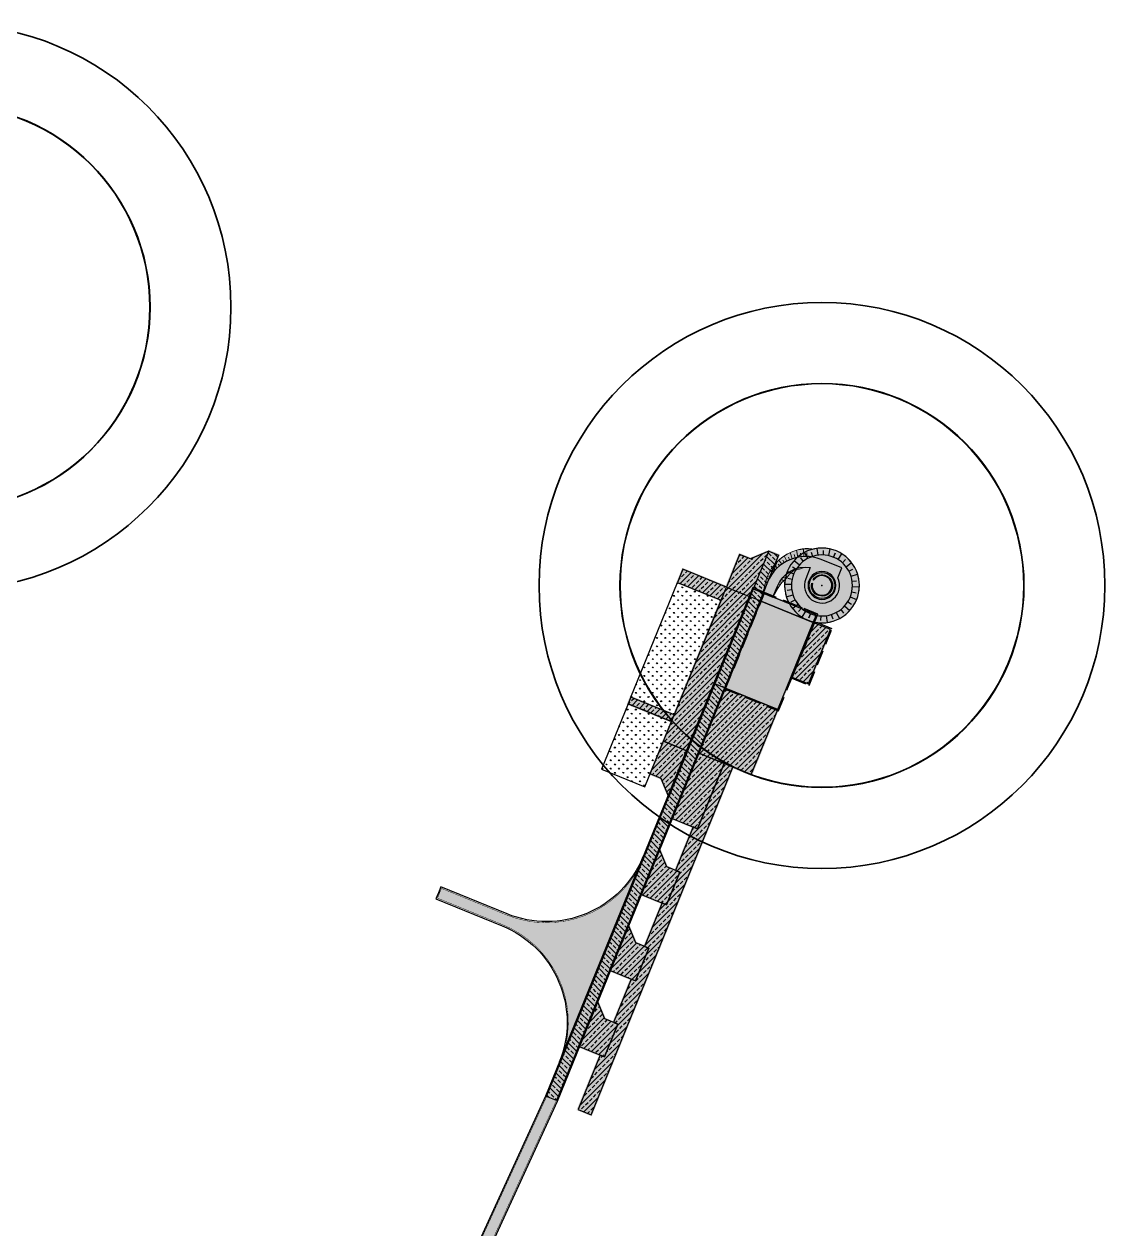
# Model space of a CAD drawing. Extents: x 466263 to 469319, y 5887365 to 5890189.
# Drawn here: x 468191 to 468651, y 5888311 to 5888824 of the extents above; entities that cross this region are included whole.
import ezdxf

# ---------------------------------------------------------------- set-up
doc = ezdxf.new("R2010")
doc.units = 0
doc.header["$MEASUREMENT"] = 0
doc.linetypes.add('VERDECKT', pattern=[9.524999999999995, 6.349999999999997, -3.174999999999998])
doc.layers.get('0').update_dxf_attribs({"linetype": 'CONTINUOUS'})
for name, color, linetype, transparency in [('UTEC -Flächen mit Böschung 0.5 m- KSF dauerhaft', 24, 'VERDECKT', 0.5), ('UTEC -Flächen mit Böschung 0.5 m- KSF temporär', 54, 'VERDECKT', 0.5), ('UTEC -Flächen mit Böschung 0.5 m- Zuwegung dauerhaft', 32, 'VERDECKT', 0.5), ('UTEC -Flächen mit Böschung 0.5 m- Zuwegung temporär', 84, 'VERDECKT', 0.5), ('UTEC -Flächen- Fundament', 162, 'VERDECKT', 0.5), ('UTEC -Flächen- KSF Blattlager', 254, 'CONTINUOUS', 0.5), ('UTEC -Flächen- KSF dauerhaft', 252, 'CONTINUOUS', 0.5), ('UTEC -Flächen- KSF temporär', 254, 'CONTINUOUS', 0.5), ('UTEC -Flächen- Zuwegung dauerhaft', 33, 'CONTINUOUS', 0.5), ('UTEC -Flächen- Zuwegung temporär', 85, 'CONTINUOUS', 0.5)]:
    doc.layers.add(name, color=color, linetype=linetype, transparency=transparency)
for name, color, linetype, lineweight in [('UTEC -WKA- Kreise - Baulast', 70, 'CONTINUOUS', 35), ('UTEC -WKA- Kreise - Rotor (ohne Exzentrizität)', 150, 'CONTINUOUS', 35), ('UTEC -WKA- Kreise - Rotorüberstrich (mit Exzentrizität)', 150, 'CONTINUOUS', 35)]:
    doc.layers.add(name, color=color, linetype=linetype, lineweight=lineweight)
for name, color, linetype in [('UTEC -WKA- Kreise - Standort', 10, 'CONTINUOUS'), ('UTEC -WKA- KSF Blattlager', 253, 'CONTINUOUS'), ('UTEC -WKA- KSF dauerhaft', 7, 'CONTINUOUS'), ('UTEC -WKA- KSF temporär', 253, 'CONTINUOUS'), ('UTEC -WKA- Turm & Fundament', 7, 'CONTINUOUS'), ('UTEC -WKA- Turm & Fundament Schraffur', 253, 'CONTINUOUS'), ('UTEC -Zuwegung- dauerhaft', 34, 'CONTINUOUS'), ('UTEC -Zuwegung- temporär', 86, 'CONTINUOUS')]:
    doc.layers.add(name, color=color, linetype=linetype)
doc.layers.add('UTEC __Hilfslinien__', color=201, linetype='CONTINUOUS', plot=False)

# ---------------------------------------------------------------- blocks, each defined once
blk = doc.blocks.new('WKA - Fundament')
at = {"layer": 'UTEC -WKA- Turm & Fundament'}
for radius in [13, 5.94]:
    blk.add_circle((0, 0), radius, dxfattribs=at)
at = {"layer": 'UTEC -WKA- Turm & Fundament Schraffur'}
for points in [[(-2.2737e-12, 13), (-3.638e-12, 15.94399999999905)], [(-8.356238925919111, 9.958577760551632), (-10.24860564883261, 12.21381260109001)], [(-6.499999999992722, 11.25833024920166), (-7.457968019860345, 12.91757953163915)], [(-4.446261863225116, 12.21600407022015), (-5.453169165174356, 14.98245914581139)], [(-2.257426309660559, 12.8025007891606), (-2.590125111487167, 14.68932945537017)], [(2.257426309667605, 12.80250078915924), (2.590125111494669, 14.68932945537199)], [(4.446261863231483, 12.21600407021742), (5.453169165181633, 14.98245914581139)], [(6.499999999998181, 11.25833024919848), (7.457968019870349, 12.91757953164415)], [(8.356238925923435, 9.958577760547996), (10.24860564883988, 12.21381260109001)], [(-11.25833024919552, 6.500000000003637), (-13.80790903793104, 7.972000000000661)], [(-9.958577760542992, 8.356238925929574), (-11.42626991715178, 9.587778873221849)], [(9.958577760545948, 8.356238925925936), (11.42626991716611, 9.587778873227762)], [(11.25833024919734, 6.500000000000452), (13.80790903793831, 7.972000000000661)], [(-12.80250078915833, 2.2574263096717), (-15.70177481401924, 2.768646544721832)], [(-14.91593603973206, 0), (-13, 0)], [(-13, 0), (-14.91593603973206, 0)], [(-12.21600407021583, 4.446261863236486), (-14.01639502864964, 5.101550582148774)], [(12.21600407021651, 4.446261863234211), (14.01639502866737, 5.101550582152412)], [(12.80250078915855, 2.257426309670333), (15.70177481402652, 2.768646544721832)], [(13, 0), (14.91593603975116, 0)], [(14.91593603975116, 0), (13, 0)], [(-15.70177481402675, -2.768646544721375), (-12.80250078915878, -2.257426309669881)], [(-14.01639502865191, -5.101550582146046), (-12.21600407021674, -4.446261863233758)], [(14.01639502866965, -5.101550582150136), (12.21600407021765, -4.446261863231483)], [(15.70177481403402, -2.768646544721375), (12.80250078915901, -2.257426309668517)], [(-13.80790903793831, -7.972000000001571), (-11.25833024919689, -6.500000000001362)], [(-11.42626991715656, -9.587778873220033), (-9.958577760545722, -8.356238925925936)], [(-10.24860564884125, -12.21381260109047), (-8.356238925924117, -9.95857776054754)], [(10.24860564884852, -12.21381260109047), (8.356238925928206, -9.958577760543903)], [(11.42626991717065, -9.587778873225943), (9.958577760548678, -8.356238925922298)], [(13.80790903794559, -7.972000000001571), (11.2583302491987, -6.499999999998181)], [(-7.457968019866711, -12.91757953163869), (-6.499999999997726, -11.25833024919893)], [(-5.453169165181178, -14.98245914581184), (-4.446261863231028, -12.21600407021788)], [(-2.590125111494669, -14.68932945537244), (-2.257426309667605, -12.80250078915924)], [(1.04592e-11, -15.94400000000087), (9.0949e-12, -13)], [(2.590125111502401, -14.68932945537426), (2.257426309674654, -12.80250078915787)], [(5.453169165188455, -14.98245914581184), (4.446261863237396, -12.2160040702156)], [(7.457968019876942, -12.91757953164415), (6.500000000003183, -11.25833024919575)]]:
    blk.add_lwpolyline(points, dxfattribs=at)
blk.add_circle((0, 0), 15.944, dxfattribs=at)

msp = doc.modelspace()

# ---------------------------------------------------------------- hatches: boundary and pattern name
at = {"layer": 'UTEC -Flächen mit Böschung 0.5 m- KSF dauerhaft'}
h = msp.add_hatch(color=256, dxfattribs=at)
h.dxf.hatch_style = 1
h.paths.add_polyline_path([(468528.9987084781, 5888572.609856837), (468506.310988363, 5888581.857416297), (468489.5144007747, 5888540.649108332), (468512.20212089, 5888531.401548873)])
at = {"layer": 'UTEC -Flächen mit Böschung 0.5 m- KSF temporär'}
h = msp.add_hatch(color=256, dxfattribs=at)
h.dxf.hatch_style = 1
h.paths.add_polyline_path([(468525.2721271271, 5888542.272378507), (468535.0858636956, 5888566.349142712), (468527.6776285557, 5888569.368753962), (468517.8638919877, 5888545.29198976)])
edge = h.paths.add_edge_path()
edge.add_line((468461.7735257925, 5888502.281894493), (468456.8721511004, 5888504.279704481))
edge.add_line((468456.8721511004, 5888504.279704481), (468465.9876025672, 5888526.643314312))
edge.add_line((468465.9876025672, 5888526.643314312), (468447.467014717, 5888534.192342441))
edge.add_line((468447.467014717, 5888534.192342441), (468448.9768203429, 5888537.896460011))
edge.add_line((468448.9768203429, 5888537.896460011), (468467.4974081926, 5888530.347431882))
edge.add_line((468467.4974081926, 5888530.347431882), (468487.0682636183, 5888578.362055883))
edge.add_line((468487.0682636183, 5888578.362055883), (468468.5476757688, 5888585.911084012))
edge.add_line((468468.5476757688, 5888585.911084012), (468471.1898356137, 5888592.393289759))
edge.add_line((468471.1898356137, 5888592.393289759), (468489.7104234639, 5888584.844261629))
edge.add_line((468489.7104234639, 5888584.844261629), (468495.372194561, 5888598.734702517))
edge.add_line((468495.372194561, 5888598.734702517), (468500.2735692526, 5888596.736892528))
edge.add_line((468500.2735692526, 5888596.736892528), (468508.0944540465, 5888600.028360444))
edge.add_line((468508.0944540465, 5888600.028360444), (468512.9163879761, 5888598.062930666))
edge.add_line((468512.9163879761, 5888598.062930666), (468509.6136881695, 5888589.96017348))
edge.add_arc((468523.8832249328, 5888579.644841492), 17.60754819553182, 144.137139918451, 157.8032230905498)
edge.add_line((468507.5805397673, 5888586.296774284), (468505.8479736661, 5888582.046141999))
edge.add_line((468505.8479736661, 5888582.046141999), (468501.2178267036, 5888583.933399032))
edge.add_line((468501.2178267036, 5888583.933399032), (468464.9043189359, 5888494.842790387))
edge.add_line((468464.9043189359, 5888494.842790387), (468461.7735257925, 5888502.281894493))
h.paths.add_polyline_path([(468512.20212089, 5888531.401548873), (468489.545157385, 5888540.649108332), (468466.8673163858, 5888485.087344783), (468475.201580918, 5888481.690282124), (468468.0300041949, 5888464.095723666), (468464.9806882883, 5888465.338630844), (468461.849895144, 5888472.777734952), (468453.656517159, 5888452.676316043), (468461.9907816915, 5888449.279253386), (468454.8192049684, 5888431.684694929), (468451.7698890617, 5888432.927602108), (468448.6390959178, 5888440.366706214), (468440.4457179321, 5888420.265287306), (468448.779982465, 5888416.868224648), (468441.6084057416, 5888399.273666193), (468438.5590898346, 5888400.516573367), (468435.4282966906, 5888407.955677472), (468427.2349187057, 5888387.85425857), (468435.5691832382, 5888384.457195912), (468426.1328980766, 5888361.306461098), (468432.6151038237, 5888358.664301255), (468493.0073288602, 5888506.829004052), (468500.8785786959, 5888503.620667097)])
at = {"layer": 'UTEC -Flächen- Fundament'}
h = msp.add_hatch(color=256, dxfattribs=at)
h.dxf.hatch_style = 1
edge = h.paths.add_edge_path()
edge.add_line((468516.4990256028, 5888577.704752227), (468528.9987084781, 5888572.609856837))
edge.add_line((468528.9987084781, 5888572.609856837), (468527.6776285557, 5888569.368753962))
edge.add_line((468527.6776285557, 5888569.368753962), (468528.3596124945, 5888569.090775966))
edge.add_arc((468530.7500371772, 5888584.854563767), 15.94399999940042, 261.3773453270272, 463.5426656893573)
edge.add_arc((468524.7416115463, 5888582.299498131), 18.19849336828353, 82.81918915961369, 136.052862114327)
edge.add_line((468511.6390530414, 5888594.9291506), (468509.6136881694, 5888589.96017348))
edge.add_arc((468523.883224944, 5888579.644841485), 17.60754820918975, 144.1371399206629, 157.8032230791781)
edge.add_line((468507.5805397673, 5888586.296774284), (468505.8479736667, 5888582.046141999))
edge.add_line((468505.8479736667, 5888582.046141999), (468510.0455486461, 5888580.327145392))
edge.add_line((468510.0455486461, 5888580.327145392), (468512.3235531806, 5888584.25059791))
edge.add_arc((468522.233306024, 5888578.28963281), 11.56444146239684, 129.0397678281355, 148.9720352519433, ccw=False)
edge.add_arc((468531.6616460522, 5888585.069876133), 16.85675262454741, 172.4941223637175, 205.9077998904553)
at = {"layer": 'UTEC -Flächen- KSF Blattlager'}
h = msp.add_hatch(dxfattribs=at)
h.set_pattern_fill('GRASS', color=256, scale=0.1)
h.set_pattern_definition([(90, (0, 0), (-1.796051224, 1.796051224), [0.4762500000000001, -3.115852448]), (45, (0, 0), (-1.79605122421383, 1.79605122421383), [0.4762500000000001, -2.06375]), (135, (0, 0), (-1.79605122421383, -1.79605122421383), [0.4762500000000001, -2.06375])])
h.paths.add_polyline_path([(468455.2591830608, 5888498.997817122), (468466.6393429661, 5888526.917603305), (468448.1187551162, 5888534.466631434), (468436.7385952111, 5888506.546845252)])
h.paths.add_polyline_path([(468449.2511093357, 5888537.244719612), (468469.199416168, 5888586.185373005), (468487.7200040178, 5888578.636344875), (468467.7716971854, 5888529.695691483)])
at = {"layer": 'UTEC -Flächen- KSF dauerhaft'}
h = msp.add_hatch(dxfattribs=at)
h.set_pattern_fill('GRAVEL', color=256, scale=2)
h.set_pattern_definition([(228.012787504, (1.439999999999999, 2), (-16.00000000000012, -18), [0.269072, -26.6381760941474]), (184.969740728, (1.26, 1.8), (23.99999999999995, 2.00000000000007), [0.461736, -45.71184952245999]), (132.510447078, (0.8, 1.759999999999999), (20.00000000000023, -21.99999999999973), [0.325576, -32.2320651921994]), (267.273689006, (0.02, 1.26), (2.000000000000043, 40.00000000000003), [0.4204760000000002, -41.62711608325799]), (292.833654178, (0, 0.84), (-9.999999999999975, 24.00000000000006), [0.4123099999999999, -40.81874625617659]), (357.273689006, (0.16, 0.4600000000000001), (-40.00000000000003, 2.000000000000051), [0.4204760000000002, -41.62711608325799]), (37.6942404667, (0.58, 0.4400000000000003), (-26, -19.99999999999994), [0.556058, -55.049697097832]), (72.2553283749, (1.02, 0.7800000000000002), (14.00000000000005, 44.00000000000001), [0.5249759999999999, -51.97264299362679]), (121.429565615, (1.179999999999999, 1.28), (-16.00000000000004, 25.99999999999998), [0.4219000000000002, -41.76814621945799]), (175.236358309, (0.9599999999999999, 1.639999999999995), (21.99999999999997, -2.000000000000073), [0.4816640000000004, -23.6015251575846]), (222.397437798, (0.48, 1.679999999999999), (-23.99999999999993, -21.99999999999994), [0.622896, -61.6667500095898]), (138.814074834, (2, 1.239999999999997), (-14.00000000000006, 12), [0.212602, -21.04768962546939]), (171.46923439, (1.84, 1.379999999999999), (26, -3.99999999999999), [0.404474, -40.043022832314]), (225, (1.439999999999999, 1.439999999999999), (-2e-16, -1.999999999999864), [0.282842, -2.5455851247462]), (203.198590514, (1.3, 1.679999999999999), (9.999999999999975, 3.999999999999948), [0.152316, -15.0792302117278]), (291.801409486, (1.159999999999999, 1.62), (-1.999999999999366, 6.000000000000205), [0.215406, -10.554923614269]), (30.96375653209999, (1.239999999999997, 1.419999999999999), (6.000000000000102, 3.999999999999958), [0.349858, -11.3120457896906]), (161.565051177, (1.54, 1.6), (4.000000000000023, -1.999999999999953), [0.252982, -6.071573320336798]), (16.389540334, (0, 1.62), (19.99999999999993, 6.000000000000087), [0.3544, -35.0856902933388]), (70.3461759419, (0.34, 1.719999999999999), (-8.00000000000244, -22.00000000000679), [0.2973219999999999, -29.434815494638]), (293.198590514, (1.54, 2), (-3.999999999999941, 9.999999999999982), [0.30463, -14.9269162117278]), (343.610459666, (1.659999999999999, 1.719999999999999), (-19.99999999999993, 6.000000000000087), [0.3544, -35.08569029333799]), (339.44395478, (0, 0.38), (-10.00000000000007, 4.000000000000047), [0.3417599999999999, -16.74624749063499]), (294.775140569, (0.32, 0.26), (-10.00000000000001, 22.00000000000001), [0.286356, -28.349286126552]), (66.8014094864, (1.56, 0), (3.999999999999961, 9.99999999999994), [0.30463, -14.9269162117278]), (17.3540246363, (1.679999999999999, 0.28), (-25.99999999999996, -7.999999999999922), [0.335262, -33.19084722848]), (69.4439547804, (0.58, 0), (-4.000000000000013, -9.999999999999908), [0.17088, -16.91712749063499]), (101.309932474, (1.439999999999999, 0), (-1.999999999999926, 8.000000000000023), [0.10198, -10.0960590271856]), (165.963756532, (1.419999999999999, 0.1), (5.999999999999917, -2.000000000000002), [0.41231, -7.8339012512354]), (186.009005957, (1.02, 0.2), (20.00000000000009, 1.999999999999965), [0.3821, -37.82784634908561]), (303.690067526, (1.239999999999997, 1.239999999999997), (-1.999999999999974, 3.999999999999971), [0.2884439999999999, -6.922658550927999]), (353.157226587, (1.399999999999999, 1), (34.00000000000004, -4.000000000000103), [0.5035880000000001, -49.8551252480566]), (60.9453959009, (1.9, 0.9399999999999998), (-7.999999999999951, -13.99999999999995), [0.205912, -20.385348281974]), (90, (2, 1.12), (-1.999999999999999, 2), [0.12, -1.879999999999999]), (120.256437164, (0.98, 0.26), (8.000000000000018, -14.00000000000001), [0.277848, -27.50703997889961]), (48.01278750419999, (0.84, 0.5), (16, 17.99999999999995), [0.538144, -26.3691040941474]), (0, (1.199999999999999, 0.9), (2, 2), [0.5200000000000001, -1.479999999999999]), (325.304846469, (1.719999999999999, 0.9), (20.00000000000028, -13.99999999999965), [0.3162279999999999, -31.306548601684]), (254.0546040990001, (1.98, 0.72), (-2.000000000000073, -8.000000000000009), [0.291204, -14.269015778561]), (207.645975364, (1.9, 0.4400000000000003), (-37.9999999999999, -20.0000000000001), [0.47413, -46.93894836451878]), (175.42607874, (1.479999999999999, 0.22), (-25.99999999999991, 2.000000000000002), [0.501598, -49.6581468159378])])
edge = h.paths.add_edge_path()
edge.add_line((468509.8263802289, 5888579.884595973), (468511.7476720335, 5888584.598242955))
edge.add_arc((468523.7860541357, 5888579.691374671), 13.00000000003641, 81.16645780842538, 157.8240940100206, ccw=False)
edge.add_line((468525.7823905604, 5888592.537177133), (468523.8048167348, 5888587.685449315))
edge.add_arc((468530.7500371787, 5888584.854563767), 7.500000000165319, 157.824094015789, 386.0137791243902)
edge.add_line((468537.4902016485, 5888588.143968412), (468539.1887329777, 5888592.311100677))
edge.add_line((468539.1887329777, 5888592.311100677), (468530.3914537491, 5888595.896889037))
edge.add_arc((468523.7860541348, 5888579.691374669), 17.49999999954361, 67.82409400807965, 157.8240940080796)
edge.add_line((468507.5805397672, 5888586.296774284), (468505.6592479628, 5888581.583127302))
edge.add_line((468505.6592479628, 5888581.583127302), (468509.8263802289, 5888579.884595973))
edge = h.paths.add_edge_path(flags=16)
edge.add_arc((468530.7500371783, 5888584.854563767), 5.499999999999999, 0, 360)
h = msp.add_hatch(color=256, dxfattribs=at)
h.dxf.hatch_style = 1
h.paths.add_polyline_path([(468527.025888156, 5888569.094464969), (468528.3469680787, 5888572.335567845), (468505.6592479628, 5888581.583127302), (468504.3381680401, 5888578.342024429)])
h.paths.add_polyline_path([(468511.927831897, 5888532.053289273), (468527.025888156, 5888569.094464969), (468504.3381680401, 5888578.342024429), (468489.2401117809, 5888541.300848729)])
at = {"layer": 'UTEC -Flächen- KSF temporär'}
h = msp.add_hatch(dxfattribs=at)
h.set_pattern_fill('ANSI33', color=256, scale=0.5, angle=90)
h.set_pattern_definition([(135, (-1, 0), (-2.245064030267287, -2.245064030267287), []), (135, (-0.9999999999999998, 2.245065), (-2.245064030267287, -2.245064030267287), [1.587499999999999, -0.79375])])
h.paths.add_polyline_path([(468413.3572122845, 5888367.053795486), (468508.0975153097, 5888599.487173002), (468512.264647576, 5888597.788641671), (468417.5243445507, 5888365.355264157)])
h = msp.add_hatch(dxfattribs=at)
h.set_pattern_fill('ANSI33', color=256, scale=0.5)
h.set_pattern_definition([(45, (-1, 0), (-2.245064030267287, 2.245064030267287), []), (45, (1.245064999999998, 0), (-2.245064030267287, 2.245064030267287), [1.587499999999999, -0.79375])])
h.paths.add_polyline_path([(468432.3408148304, 5888359.316041654), (468492.7330398664, 5888507.480744452), (468489.0289222965, 5888508.990550077), (468477.7053801023, 5888481.209668302), (468475.8533213174, 5888481.964571117), (468468.3042931879, 5888463.443983266), (468470.1563519729, 5888462.689080454), (468464.4945808758, 5888448.798639567), (468462.6425220907, 5888449.553542377), (468455.0934939613, 5888431.03295453), (468456.9455527461, 5888430.278051718), (468451.283781649, 5888416.387610829), (468449.4317228639, 5888417.142513642), (468441.8826947346, 5888398.621925793), (468443.7347535196, 5888397.867022979), (468438.0729824225, 5888383.976582092), (468436.2209236375, 5888384.731484904), (468426.7846384756, 5888361.580750093)])
h.paths.add_polyline_path([(468438.0729824225, 5888383.976582092), (468443.7347535196, 5888397.867022979), (468438.1785771646, 5888400.131731418), (468434.8871092486, 5888407.952616213), (468426.9606297124, 5888388.505998968)], flags=16)
h.paths.add_polyline_path([(468451.283781649, 5888416.387610829), (468456.9455527461, 5888430.278051718), (468451.3893763913, 5888432.542760154), (468448.0979084752, 5888440.363644949), (468440.1714289393, 5888420.917027707)], flags=16)
h.paths.add_polyline_path([(468477.7053801023, 5888481.209668302), (468489.0289222965, 5888508.990550077), (468477.9165695868, 5888513.519966956), (468466.5930273925, 5888485.739085182)])
h.paths.add_polyline_path([(468464.4945808758, 5888448.798639567), (468470.1563519729, 5888462.689080454), (468464.6001756179, 5888464.953788892), (468461.3087077019, 5888472.774673687), (468453.3822281658, 5888453.328056446)], flags=16)
h.paths.add_polyline_path([(468489.2401117809, 5888541.300848729), (468477.9165695868, 5888513.519966956), (468500.6042897027, 5888504.272407498), (468511.927831897, 5888532.053289273)])
h.paths.add_polyline_path([(468466.6393429661, 5888526.917603305), (468467.7716971854, 5888529.695691483), (468449.2511093357, 5888537.244719612), (468448.1187551162, 5888534.466631434)])
h.paths.add_polyline_path([(468487.7200040178, 5888578.636344875), (468489.9847124564, 5888584.19252123), (468471.4641246068, 5888591.74154936), (468469.199416168, 5888586.185373005)])
h.paths.add_polyline_path([(468463.1856625968, 5888518.444434362), (468489.9847124564, 5888584.19252123), (468500.1710357739, 5888580.040555758), (468473.3719859141, 5888514.292468893)])
h.paths.add_polyline_path([(468473.3719859141, 5888514.292468893), (468465.4455063781, 5888494.845851652), (468462.1540384621, 5888502.666736443), (468457.5238914996, 5888504.553993477), (468463.1856625968, 5888518.444434362)])
h.paths.add_polyline_path([(468500.1710357739, 5888580.040555758), (468508.0975153097, 5888599.487173002), (468500.2766305161, 5888596.195705085), (468495.6464835535, 5888598.082962118), (468489.9847124564, 5888584.19252123)])
h.paths.add_polyline_path([(468524.997838134, 5888542.924118906), (468534.4341232958, 5888566.074853719), (468527.025888156, 5888569.094464969), (468517.5896029941, 5888545.943730158)])
at = {"layer": 'UTEC -Flächen- Zuwegung dauerhaft', "linetype": 'ByBlock', "transparency": 33554687}
h = msp.add_hatch(color=256, dxfattribs=at)
h.dxf.hatch_style = 1
h.paths.add_polyline_path([(468501.4921156965, 5888583.281658632), (468413.3572122845, 5888367.053795486), (468378.9058713845, 5888291.921327923), (468277.7387277432, 5888062.212361951), (468242.9168168828, 5887982.899072302), (468247.0358375758, 5887981.086982756), (468281.8570159779, 5888060.39860838), (468383.024159619, 5888290.107574351), (468417.5243445507, 5888365.355264157), (468505.6592479628, 5888581.583127302)])
at = {"layer": 'UTEC -Flächen- Zuwegung temporär', "linetype": 'ByBlock'}
h = msp.add_hatch(color=256, dxfattribs=at)
h.dxf.hatch_style = 1
edge = h.paths.add_edge_path()
edge.add_arc((468413.2999071837, 5888486.133849291), 45.0000000000779, 247.824094012741, 337.8240940127536, ccw=False)
edge.add_line((468396.3145938928, 5888444.462526629), (468368.5337121207, 5888455.786068832))
edge.add_line((468368.5337121207, 5888455.786068832), (468366.8351807916, 5888451.618936564))
edge.add_line((468366.8351807916, 5888451.618936564), (468394.6160625633, 5888440.295394364))
edge.add_arc((468377.6307492721, 5888398.624071702), 44.99999999941117, -22.175905989722196, 67.82409401208753, ccw=False)
edge.add_line((468419.302071934, 5888381.63875841), (468454.9712298459, 5888469.148536001))

# ---------------------------------------------------------------- linework, layer by layer
at = {"layer": 'UTEC -Flächen mit Böschung 0.5 m- KSF dauerhaft'}
msp.add_lwpolyline([(468528.9987084781, 5888572.609856837), (468506.310988363, 5888581.857416297), (468489.5144007747, 5888540.649108332), (468512.20212089, 5888531.401548873)], close=True, dxfattribs=at)
at = {"layer": 'UTEC -Flächen mit Böschung 0.5 m- KSF temporär'}
msp.add_lwpolyline([(468525.2721271271, 5888542.272378507), (468535.0858636956, 5888566.349142712), (468527.6776285557, 5888569.368753962), (468517.8638919877, 5888545.29198976)], close=True, dxfattribs=at)
at = {"layer": 'UTEC -Flächen mit Böschung 0.5 m- Zuwegung dauerhaft', "linetype": 'ByBlock'}
msp.add_lwpolyline([(468501.2178267036, 5888583.933399032), (468412.8982455799, 5888367.252452426), (468378.4498033655, 5888292.126306398), (468277.2810243259, 5888062.41362711), (468242.4591477849, 5887983.100415643), (468247.4935066735, 5887980.885639414), (468282.3147193974, 5888060.197343227), (468383.4802320531, 5888289.902605897), (468417.9833153918, 5888365.156617368), (468506.3109883621, 5888581.857416295)], close=True, dxfattribs=at)
at = {"layer": 'UTEC -Flächen mit Böschung 0.5 m- Zuwegung temporär', "linetype": 'ByBlock'}
msp.add_lwpolyline([(468454.5082151642, 5888469.33726167, -0.4142135623771287), (468396.5033195959, 5888444.925541324), (468368.2594231282, 5888456.437809233), (468367.2214317597, 5888453.891228403), (468366.183440392, 5888451.344647574), (468394.4273368599, 5888439.832379669, -0.4142135623771287), (468418.8390572376, 5888381.827484112)], format="xyb", close=True, dxfattribs=at)
at = {"layer": 'UTEC -Flächen- Fundament', "lineweight": 20}
msp.add_lwpolyline([(468516.4990256028, 5888577.704752227), (468528.9987084781, 5888572.609856837), (468527.6776285557, 5888569.368753962), (468528.3596124945, 5888569.090775966, 1.214881448205386), (468527.0164405682, 5888600.355253828, 0.2365451246266793), (468511.6390530414, 5888594.9291506), (468509.6136881694, 5888589.96017348, 0.0597003119555851), (468507.5805397673, 5888586.296774284), (468505.8479736667, 5888582.046141999), (468510.0455486461, 5888580.327145392), (468512.3235531806, 5888584.25059791, -0.0871908699648406), (468514.9493310816, 5888587.271838295, 0.1468365393637837)], format="xyb", close=True, dxfattribs=at)
at = {"layer": 'UTEC -WKA- Kreise - Baulast'}
for centre in [(468158.2300000004, 5888703.459999996), (468530.7500371783, 5888584.854563767)]:
    msp.add_circle(centre, 120.6039999999998, dxfattribs=at)
at = {"layer": 'UTEC -WKA- Kreise - Rotor (ohne Exzentrizität)'}
for centre in [(468158.2300000004, 5888703.459999996), (468530.7500371783, 5888584.854563767)]:
    msp.add_circle(centre, 86, dxfattribs=at)
at = {"layer": 'UTEC -WKA- Kreise - Rotorüberstrich (mit Exzentrizität)'}
for centre in [(468158.2300000004, 5888703.459999996), (468530.7500371783, 5888584.854563767)]:
    msp.add_circle(centre, 86.09799999999996, dxfattribs=at)
at = {"layer": 'UTEC -WKA- Kreise - Standort', "color": 6, "linetype": 'ByBlock'}
msp.add_point((468530.7500371783, 5888584.854563767), dxfattribs=at)
at = {"layer": 'UTEC -WKA- KSF Blattlager'}
for points in [[(468449.2511093357, 5888537.244719612), (468469.199416168, 5888586.185373005), (468487.7200040178, 5888578.636344875), (468467.7716971854, 5888529.695691483)], [(468455.2591830608, 5888498.997817122), (468466.6393429661, 5888526.917603305), (468448.1187551162, 5888534.466631434), (468436.7385952111, 5888506.546845252)]]:
    msp.add_lwpolyline(points, close=True, dxfattribs=at)
at = {"layer": 'UTEC -WKA- KSF dauerhaft'}
msp.add_lwpolyline([(468509.8263802289, 5888579.884595973), (468511.7476720335, 5888584.598242955, -0.3475404855923581), (468525.7823905604, 5888592.537177133), (468523.8048167348, 5888587.685449315, 1.542658710510289), (468537.4902016485, 5888588.143968412), (468539.1887329777, 5888592.311100677), (468530.3914537491, 5888595.896889037, 0.4142135623730952), (468507.5805397672, 5888586.296774284), (468505.6592479628, 5888581.583127302)], format="xyb", close=True, dxfattribs=at)
for points in [[(468527.025888156, 5888569.094464969), (468528.3469680787, 5888572.335567845), (468505.6592479628, 5888581.583127302), (468504.3381680401, 5888578.342024429)], [(468511.927831897, 5888532.053289273), (468527.025888156, 5888569.094464969), (468504.3381680401, 5888578.342024429), (468489.2401117809, 5888541.300848729)]]:
    msp.add_lwpolyline(points, close=True, dxfattribs=at)
msp.add_circle((468530.7500371783, 5888584.854563767), 5.499999999999999, dxfattribs=at)
at = {"layer": 'UTEC -WKA- KSF temporär'}
for points in [[(468413.3572122845, 5888367.053795486), (468508.0975153097, 5888599.487173002), (468512.264647576, 5888597.788641671), (468417.5243445507, 5888365.355264157)], [(468500.1710357739, 5888580.040555758), (468508.0975153097, 5888599.487173002), (468500.2766305161, 5888596.195705085), (468495.6464835535, 5888598.082962118), (468489.9847124564, 5888584.19252123)], [(468487.7200040178, 5888578.636344875), (468489.9847124564, 5888584.19252123), (468471.4641246068, 5888591.74154936), (468469.199416168, 5888586.185373005)], [(468463.1856625968, 5888518.444434362), (468489.9847124564, 5888584.19252123), (468500.1710357739, 5888580.040555758), (468473.3719859141, 5888514.292468893)], [(468524.997838134, 5888542.924118906), (468534.4341232958, 5888566.074853719), (468527.025888156, 5888569.094464969), (468517.5896029941, 5888545.943730158)], [(468489.2401117809, 5888541.300848729), (468477.9165695868, 5888513.519966956), (468500.6042897027, 5888504.272407498), (468511.927831897, 5888532.053289273)], [(468466.6393429661, 5888526.917603305), (468467.7716971854, 5888529.695691483), (468449.2511093357, 5888537.244719612), (468448.1187551162, 5888534.466631434)], [(468473.3719859141, 5888514.292468893), (468465.4455063781, 5888494.845851652), (468462.1540384621, 5888502.666736443), (468457.5238914996, 5888504.553993477), (468463.1856625968, 5888518.444434362)], [(468477.7053801023, 5888481.209668302), (468489.0289222965, 5888508.990550077), (468477.9165695868, 5888513.519966956), (468466.5930273925, 5888485.739085182)], [(468432.3408148304, 5888359.316041654), (468492.7330398664, 5888507.480744452), (468489.0289222965, 5888508.990550077), (468477.7053801023, 5888481.209668302), (468475.8533213174, 5888481.964571117), (468468.3042931879, 5888463.443983266), (468470.1563519729, 5888462.689080454), (468464.4945808758, 5888448.798639567), (468462.6425220907, 5888449.553542377), (468455.0934939613, 5888431.03295453), (468456.9455527461, 5888430.278051718), (468451.283781649, 5888416.387610829), (468449.4317228639, 5888417.142513642), (468441.8826947346, 5888398.621925793), (468443.7347535196, 5888397.867022979), (468438.0729824225, 5888383.976582092), (468436.2209236375, 5888384.731484904), (468426.7846384756, 5888361.580750093)], [(468464.4945808758, 5888448.798639567), (468470.1563519729, 5888462.689080454), (468464.6001756179, 5888464.953788892), (468461.3087077019, 5888472.774673687), (468453.3822281658, 5888453.328056446)], [(468451.283781649, 5888416.387610829), (468456.9455527461, 5888430.278051718), (468451.3893763913, 5888432.542760154), (468448.0979084752, 5888440.363644949), (468440.1714289393, 5888420.917027707)], [(468438.0729824225, 5888383.976582092), (468443.7347535196, 5888397.867022979), (468438.1785771646, 5888400.131731418), (468434.8871092486, 5888407.952616213), (468426.9606297124, 5888388.505998968)]]:
    msp.add_lwpolyline(points, close=True, dxfattribs=at)
at = {"layer": 'UTEC -WKA- Turm & Fundament'}
msp.add_lwpolyline([(468526.6401384615, 5888585.719857091, 11.10999092558237), (468527.2063155712, 5888587.108901178), (468526.9242779076, 5888587.223860286, -11.91607978309962), (468526.358100798, 5888585.834816199)], format="xyb", close=True, dxfattribs=at)
at = {"layer": 'UTEC -WKA- Turm & Fundament Schraffur', "lineweight": 20}
for points in [[(468505.6592479628, 5888581.583127302), (468505.8483282496, 5888582.5698236), (468506.0535640165, 5888583.560476884), (468506.299849753, 5888584.557255731), (468506.5381460431, 5888585.534433481), (468506.7960434317, 5888586.503621781), (468506.8447251448, 5888586.735212757), (468507.117856391, 5888587.629618873), (468507.5420420832, 5888588.782461473), (468508.0526216153, 5888589.922947386), (468508.6336160945, 5888591.011874415), (468509.3010044137, 5888592.088444758), (468510.0192065818, 5888593.121445661), (468510.8550153404, 5888594.106509888), (468511.7336485013, 5888595.028403577), (468512.6906860557, 5888595.918339482), (468513.6905480127, 5888596.745104852), (468514.772436569, 5888597.492720792), (468515.9167506262, 5888598.16917675), (468515.9247400726, 5888598.188777849), (468517.1038890859, 5888598.782462175), (468518.333851948, 5888599.332577061), (468519.6102614183, 5888599.772329768), (468520.9294952911, 5888600.148911939), (468522.2755746734, 5888600.423121378), (468523.6368879137, 5888600.622548628), (468523.8256544863, 5888600.637037451), (468525.0163121824, 5888600.586017664), (468526.4029808624, 5888600.455103413), (468527.529400827, 5888600.271762004)], [(468509.8263802289, 5888579.884595973), (468510.2647170629, 5888580.769694812), (468510.7774287306, 5888581.635020313), (468511.2981298447, 5888582.519946909), (468511.8108415124, 5888583.38527241), (468512.3235531801, 5888584.25059791), (468512.4310381885, 5888584.458220545), (468512.7803387234, 5888584.978715721), (468513.2719592227, 5888585.624061899), (468513.8064041246, 5888586.20623754), (468514.3524606782, 5888586.760822636), (468514.9493310809, 5888587.271838295), (468515.518610939, 5888587.771242303), (468515.9434386966, 5888588.42095572), (468516.4466708481, 5888589.038711351), (468516.9695040977, 5888589.648477537), (468517.5235500979, 5888590.222663732), (468518.1560004917, 5888590.764892142), (468518.8080519838, 5888591.299131104), (468518.8160414302, 5888591.318732204), (468519.5189067711, 5888591.80940173), (468520.4220473675, 5888591.669855967), (468521.2250503363, 5888591.845417847), (468522.0012077953, 5888592.123352463), (468522.8005885583, 5888592.346105986), (468523.6311820717, 5888592.533279519), (468525.7823905604, 5888592.537177133)]]:
    msp.add_lwpolyline(points, dxfattribs=at)
at = {"layer": 'UTEC -WKA- Turm & Fundament Schraffur', "lineweight": 13}
for points in [[(468520.4938234814, 5888596.878905539), (468519.944970161, 5888599.864477948)], [(468522.9829566444, 5888597.172937371), (468522.8578532839, 5888600.505790043)], [(468512.6517875349, 5888593.19241564), (468512.0253269029, 5888593.949495161)], [(468513.6461110933, 5888593.954318094), (468512.4140355731, 5888595.688238577)], [(468514.6903813881, 5888594.641917713), (468514.0998330047, 5888595.618259757)], [(468515.7801745615, 5888595.252733617), (468514.673686042, 5888597.41868364)], [(468516.9052814765, 5888595.781898827), (468516.4160516638, 5888596.982783326)], [(468518.0785902193, 5888596.234495768), (468517.1946501665, 5888598.836898227)], [(468519.2617001059, 5888596.596410033), (468518.9108123442, 5888598.000241464)], [(468521.7337510653, 5888597.070616659), (468521.5485350545, 5888598.639421424)], [(468524.2490712897, 5888597.185248316), (468524.3132409025, 5888598.861121005)], [(468508.6363725301, 5888588.451348829), (468507.6454344383, 5888589.013409872)], [(468509.2981118793, 5888589.507154271), (468508.7597512276, 5888589.863296085)], [(468510.031049074, 5888590.510331908), (468508.880242094, 5888591.409709123)], [(468510.8531194503, 5888591.480742782), (468510.2361027953, 5888592.027303388)], [(468511.7165762838, 5888592.363300508), (468510.4708798493, 5888593.668786348)], [(468515.1094313812, 5888589.372088363), (468515.9710292413, 5888588.432567373)], [(468516.0867761849, 5888590.166159588), (468516.3923377628, 5888589.746585997)], [(468517.1281768628, 5888590.857066327), (468517.5155606516, 5888590.203062635)], [(468518.2278489942, 5888591.443240719), (468518.339757758, 5888591.215717406)], [(468519.3748884042, 5888591.920095655), (468519.436135137, 5888591.774566775)], [(468506.5983178788, 5888583.887016834), (468506.186507434, 5888584.054871585)], [(468507.069695214, 5888585.043481639), (468506.795092458, 5888585.155410265)], [(468507.5410725493, 5888586.199946445), (468506.7960434317, 5888586.503621781)], [(468508.0480691655, 5888587.344206113), (468507.6166183324, 5888587.563468197)], [(468511.6123314592, 5888584.266201936), (468511.9140622496, 5888584.14321587)], [(468512.1124373782, 5888585.412097683), (468512.8594881518, 5888585.060742323)], [(468512.7192198669, 5888586.512311502), (468513.1580778072, 5888586.241920497)], [(468513.4273792408, 5888587.546172849), (468514.4156312142, 5888586.803647037)], [(468514.2255834892, 5888588.500313369), (468514.7498008606, 5888588.016037969)], [(468506.1269405436, 5888582.730552029), (468506.0091465746, 5888582.778565083)], [(468511.1409541239, 5888583.109737131), (468511.5406904063, 5888582.946803833)]]:
    msp.add_lwpolyline(points, dxfattribs=at)
at = {"layer": 'UTEC -Zuwegung- dauerhaft', "linetype": 'ByBlock', "const_width": 0.2}
msp.add_lwpolyline([(468501.4921156965, 5888583.281658632), (468413.3572122845, 5888367.053795486), (468378.9058713845, 5888291.921327923), (468277.7387277432, 5888062.212361951), (468242.9168168828, 5887982.899072302), (468247.0358375758, 5887981.086982756), (468281.8570159779, 5888060.39860838), (468383.024159619, 5888290.107574351), (468417.5243445507, 5888365.355264157), (468505.6592479628, 5888581.583127302)], close=True, dxfattribs=at)
at = {"layer": 'UTEC -Zuwegung- temporär', "linetype": 'ByBlock', "const_width": 0.2}
msp.add_lwpolyline([(468454.9712298459, 5888469.148536001, -0.4142135623750188), (468396.3145938928, 5888444.462526629), (468368.5337121207, 5888455.786068832), (468366.8351807916, 5888451.618936564), (468394.6160625633, 5888440.295394364, -0.4142135623800887), (468419.302071934, 5888381.63875841)], format="xyb", close=True, dxfattribs=at)
at = {"layer": 'UTEC __Hilfslinien__'}
for points in [[(468504.3381680401, 5888578.342024429), (468500.1710357739, 5888580.040555758)], [(468505.6592479628, 5888581.583127302), (468501.4921156965, 5888583.281658632)], [(468489.2401117809, 5888541.300848729), (468485.0729795149, 5888542.999380058)]]:
    msp.add_lwpolyline(points, dxfattribs=at)

# ---------------------------------------------------------------- block references
at = {"xscale": -1, "rotation": 247.8240940117991}
msp.add_blockref('WKA - Fundament', (468530.7500371783, 5888584.854563767), dxfattribs=at)

doc.saveas('drawing.dxf')
